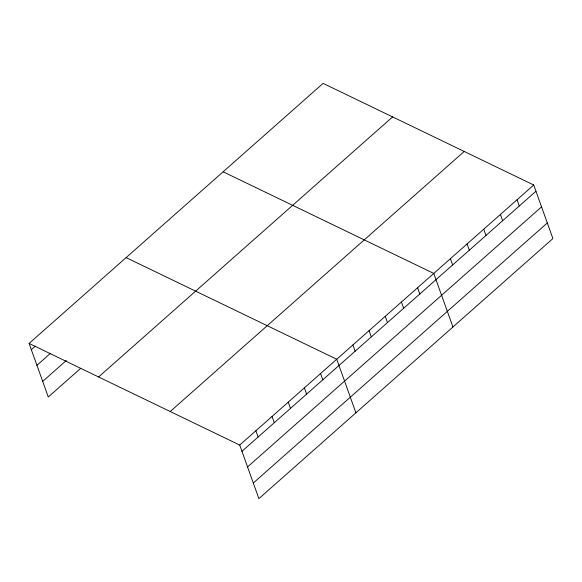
<?xml version="1.0" encoding="UTF-8"?>
<svg xmlns="http://www.w3.org/2000/svg" width="582" height="582" viewBox="0 0 582 582"><rect width="100%" height="100%" fill="white"/><g stroke="black" fill="none" stroke-linecap="round" stroke-linejoin="round"><path stroke-width="0.87" d="M29.1 343.431L323.105 83.371L533.723 185.003L552.9 238.569L258.895 498.629L239.719 445.063L29.1 343.431L48.277 396.997L80.622 368.391M31.341 349.68L35.378 346.108M36.928 365.3L50.401 353.376M42.69 381.385L66.268 360.527M98.605 376.969L392.61 116.909M170.213 411.525L464.218 151.465M239.719 445.063L533.723 185.003M241.952 451.312L535.957 191.252M247.546 466.924L541.551 206.865M253.301 483.016L547.313 222.95M223.146 171.792L433.757 273.424L452.942 326.989M126.119 257.615L336.738 359.24L355.915 412.805M517.063 199.735L519.297 205.984M500.404 214.474L502.637 220.724M483.737 229.213L485.977 235.463M467.077 243.945L469.318 250.195M450.417 258.684L452.658 264.934M417.592 287.726L419.826 293.975M401.42 302.029L403.653 308.278M385.248 316.332L387.488 322.581M369.075 330.634L371.316 336.883M352.91 344.937L355.144 351.186M320.566 373.542L322.806 379.791M304.401 387.852L306.634 394.094M288.228 402.155L290.462 408.404M272.056 416.457L274.297 422.707M255.884 430.76L258.124 437.009"/></g></svg>
